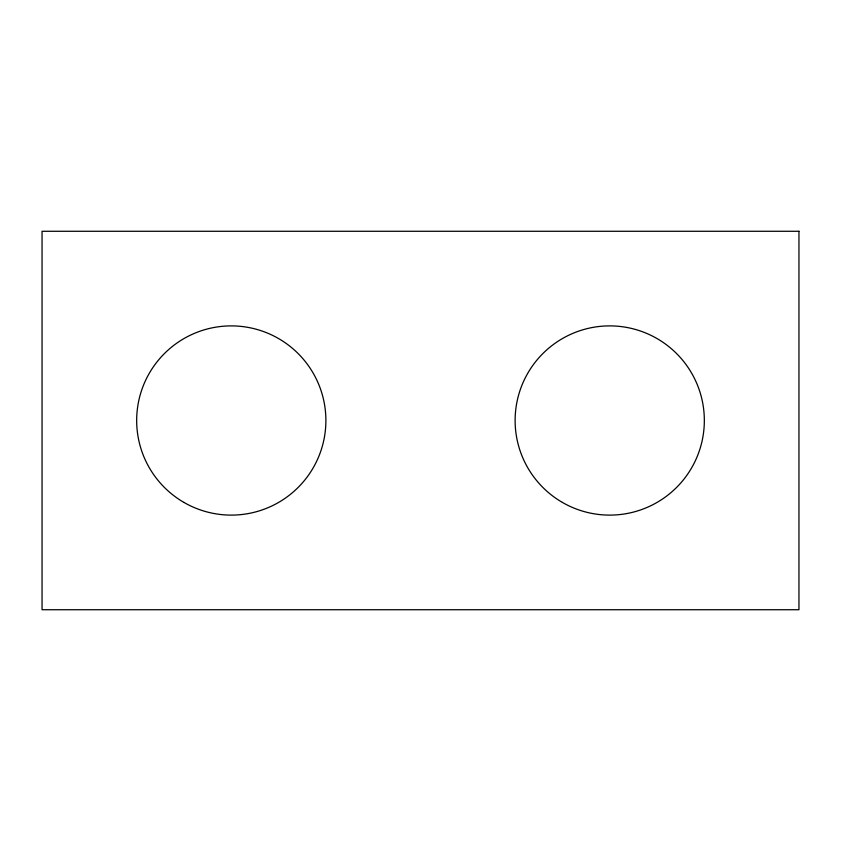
<?xml version="1.0" encoding="UTF-8"?>
<svg xmlns="http://www.w3.org/2000/svg" width="841" height="841" viewBox="0 0 841 841"><rect width="100%" height="100%" fill="white"/><g stroke="black" fill="none" stroke-linecap="round" stroke-linejoin="round"><path stroke-width="1.26" d="M798.95 231.275L42.05 231.275L42.05 609.725L798.95 609.725L798.95 231.275M562.419 502.434A94.612 94.612 0 0 0 704.337 420.5A94.612 94.612 0 0 0 562.419 338.566A94.612 94.612 0 0 0 562.419 502.434M183.969 502.434A94.612 94.612 0 0 0 325.887 420.5A94.612 94.612 0 0 0 183.969 338.566A94.612 94.612 0 0 0 183.969 502.434"/></g></svg>
